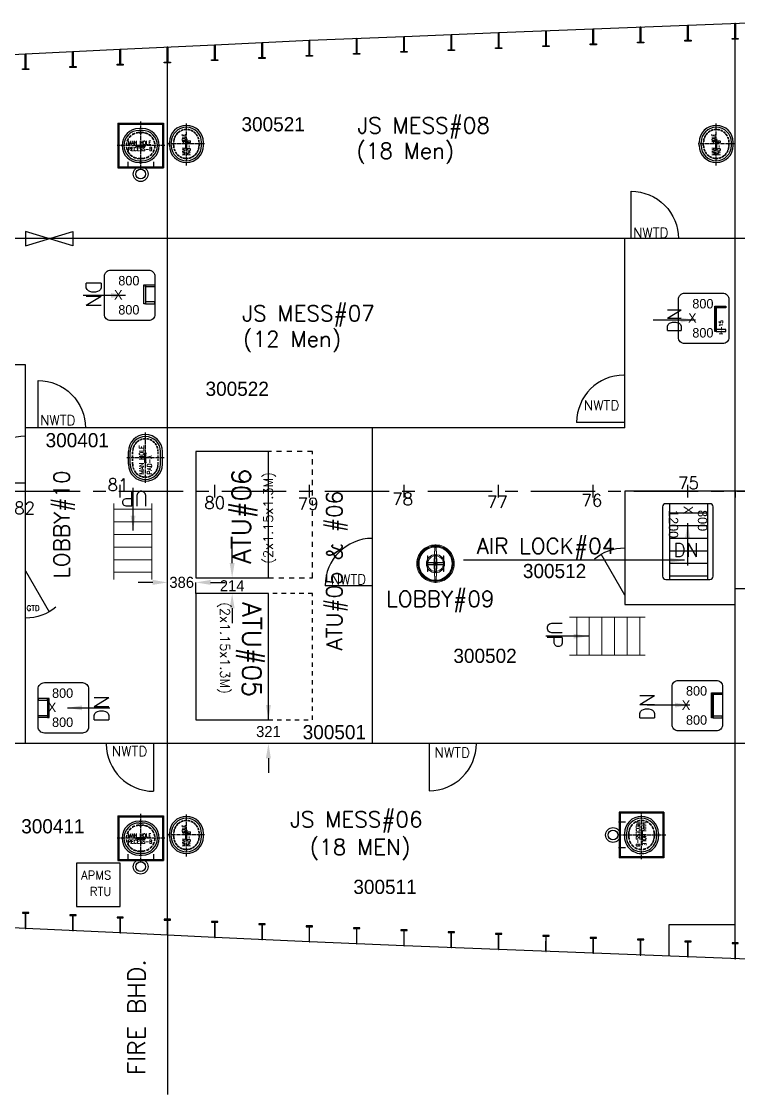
# Model space of a CAD drawing. Header units: inches. Extents: x -439515 to 171412, y -8673 to 415183.
# Drawn here: x 40280 to 50027, y 59099 to 73677 of the extents above; entities that cross this region are included whole.
import ezdxf
from ezdxf.enums import TextEntityAlignment as Align

# ---------------------------------------------------------------- set-up
doc = ezdxf.new("R2010")
doc.units = ezdxf.units.IN
doc.header["$LTSCALE"] = 700
doc.header["$MEASUREMENT"] = 0
doc.header["$PDMODE"] = 34
for name, pattern in [('CENTER', [2, 1.25, -0.25, 0.25, -0.25]), ('CENTER2', [1.125, 0.75, -0.125, 0.125, -0.125]), ('DASHED', [0.75, 0.5, -0.25]), ('DOT', [0.2, 0.1, -0.1]), ('DOTDASH1', [1600, 1000, -250, 100, -250]), ('H1', [40, 20, -20])]:
    doc.linetypes.add(name, pattern=pattern)
for name, color, linetype in [('00', 7, 'Continuous'), ('01', 7, 'Continuous'), ('3 DECK', 7, 'Continuous'), ('COMPT.NOS', 4, 'Continuous'), ('COMPTNAME', 7, 'Continuous'), ('Escape scuttle', 30, 'Continuous'), ('Escape scuttle-RefEdit0', 30, 'Continuous'), ('HATCH', 142, 'Continuous'), ('HATCHES', 7, 'Continuous'), ('Layer1', 6, 'Continuous'), ('LIGHT_BULKHEADS', 7, 'Continuous'), ('MANHOLEPLAN', 3, 'Continuous'), ('UP-DOWN', 7, 'Continuous')]:
    doc.layers.add(name, color=color, linetype=linetype)
doc.layers.add('LADDER', color=7, linetype='Continuous', lineweight=15)
doc.styles.add('ROMAN C', font='ROMANS.SHX', dxfattribs={"width": 0.9})
doc.styles.add('ROMANS', font='romans')
doc.styles.add('style1', font='romans.shx', dxfattribs={"height": 250})
doc.dimstyles.get("Standard").update_dxf_attribs({"dimtxt": 150.18, "dimasz": 200.18, "dimexe": 0.8, "dimexo": 0.625, "dimgap": 0.09, "dimtad": 0, "dimtih": 1, "dimtoh": 1, "dimdec": 0, "dimzin": 0, "dimdsep": 46, "dimtxsty": 'Standard', "dimcen": 8.09, "dimclrd": 40, "dimclre": 40, "dimadec": 0, "dimazin": 0, "dimtfac": 1, "dimtdec": 0, "dimtofl": 0, "dimtmove": 0, "dimatfit": 3, "dimfxl": 1, "dimtolj": 1, "dimtzin": 0, "dimarcsym": 0})

# ---------------------------------------------------------------- blocks, each defined once
blk = doc.blocks.new('DRN', base_point=(41665, 6815))
at = {"linetype": 'Continuous'}
blk.add_line((41160, 6825), (41160, 7825), dxfattribs=at)
blk.add_arc((41160, 6825), 1000, 0, 90, dxfattribs=at)
blk = doc.blocks.new('H 800x800')
at = {"layer": 'HATCH'}
blk.add_lwpolyline([(51335, -32897), (51935, -32897, -0.414214), (52035, -32997), (52035, -33597, -0.414214), (51935, -33697), (51335, -33697, -0.414214), (51235, -33597), (51235, -32997, -0.414214)], format="xyb", close=True, dxfattribs=at)
at = {"layer": 'HATCHES'}
for s, p in [('800', (51455, -33139)), ('  X', (51277, -33364)), ('800', (51455, -33600))]:
    blk.add_text(s, height=150, dxfattribs=at).set_placement(p)
blk = doc.blocks.new('DLW', base_point=(36724, 4033))
at = {"linetype": 'Continuous'}
blk.add_line((37224, 4033), (36358, 4533), dxfattribs=at)
blk.add_arc((37224, 4033), 1000, 140, 180, dxfattribs=at)
blk = doc.blocks.new('qwas')
at = {"color": 3, "linetype": 'H1'}
blk.add_line((-836179, 147376), (-836179, 147776), dxfattribs=at)
at = {"color": 3, "linetype": 'Continuous'}
blk.add_lwpolyline([(-836192, 147376), (-836192, 147776), (-836167, 147776), (-836167, 147376)], close=True, dxfattribs=at)
at = {"layer": '00', "color": 3}
for points in [[(-836342, 147746), (-836192, 147746), (-836192, 147776), (-836342, 147776)], [(-836342, 147406), (-836192, 147406), (-836192, 147376), (-836342, 147376)]]:
    blk.add_lwpolyline(points, close=True, dxfattribs=at)
blk = doc.blocks.new('A$C49E2739F')
at = {"layer": 'LADDER', "color": 3}
for p, q in [((112, 600), (1312, 600)), ((200, 600), (200, 0)), ((400, 600), (400, 0)), ((600, 600), (600, 0)), ((800, 600), (800, 0)), ((1000, 600), (1000, 0)), ((1200, 600), (1200, 0)), ((112, 0), (1312, 0))]:
    blk.add_line(p, q, dxfattribs=at)
blk = doc.blocks.new('fghghj')
at = {"color": 3, "linetype": 'Continuous'}
blk.add_lwpolyline([(318315, -37952), (318615, -37952), (318615, -37927), (318315, -37927)], close=True, dxfattribs=at)
at = {"layer": '00', "color": 3}
for points in [[(318345, -38102), (318345, -37952), (318315, -37952), (318315, -38102)], [(318585, -38102), (318585, -37952), (318615, -37952), (318615, -38102)]]:
    blk.add_lwpolyline(points, close=True, dxfattribs=at)
at = {"layer": '01', "color": 4, "linetype": 'ByBlock'}
blk.add_line((318615, -37927), (318615, -37927), dxfattribs=at)
blk.add_line((318615, -37927), (318615, -37927), dxfattribs=at)
blk = doc.blocks.new('ATU05')
at = {"layer": '01', "color": 3, "linetype": 'ByBlock'}
blk.add_lwpolyline([(102356, 92966), (104356, 92966), (104356, 94116), (102356, 94116)], close=True, dxfattribs=at)
at = {"layer": '01', "color": 4, "linetype": 'DOT'}
blk.add_lwpolyline([(102356, 92966), (102356, 92266), (104356, 92266), (104356, 92966)], dxfattribs=at)
at = {"insert": (104219, 93078), "char_height": 400, "width": 1855.09, "attachment_point": 1, "rotation": 180, "style": 'ROMANS'}
blk.add_mtext('{\\H0.75x;ATU#05\\P\\H0.5x;(2x1.15x1.3M)\\P }', dxfattribs=at)
blk = doc.blocks.new('*D232')
at = {"layer": '01', "color": 40, "linetype": 'ByBlock', "lineweight": -2, "transparency": 16777216}
for p, q in [((43144, 66319), (43144, 66519)), ((43144, 66118), (43144, 66118)), ((43143, 65904), (43143, 65904)), ((43144, 65704), (43144, 65504))]:
    blk.add_line(p, q, dxfattribs=at)
at = {"layer": '01', "color": 40, "linetype": 'ByBlock', "transparency": 16777216}
for points in [[(43110, 66319), (43177, 66319), (43144, 66118)], [(43110, 65704), (43177, 65704), (43144, 65904)]]:
    blk.add_solid(points, dxfattribs=at)
at = {"layer": 'Defpoints', "color": 0, "linetype": 'ByBlock', "transparency": 16777216}
for p in [(43144, 66118), (43144, 66118), (43144, 65904)]:
    blk.add_point(p, dxfattribs=at)
at = {"layer": '01', "color": 0, "linetype": 'ByBlock', "transparency": 16777216, "insert": (43144, 66011), "char_height": 150.2, "attachment_point": 5}
blk.add_mtext('\\A1;214', dxfattribs=at)
blk = doc.blocks.new('*D233')
at = {"layer": '01', "color": 40, "linetype": 'ByBlock', "lineweight": -2, "transparency": 16777216}
for p, q in [((42065, 66056), (41865, 66056)), ((42265, 65905), (42265, 66057)), ((42651, 65905), (42651, 66057)), ((42851, 66056), (43051, 66056))]:
    blk.add_line(p, q, dxfattribs=at)
at = {"layer": '01', "color": 40, "linetype": 'ByBlock', "transparency": 16777216}
for points in [[(42065, 66090), (42065, 66023), (42265, 66056)], [(42851, 66090), (42851, 66023), (42651, 66056)]]:
    blk.add_solid(points, dxfattribs=at)
at = {"layer": 'Defpoints', "color": 0, "linetype": 'ByBlock', "transparency": 16777216}
for p in [(42265, 66056), (42265, 65904), (42651, 65904)]:
    blk.add_point(p, dxfattribs=at)
at = {"layer": '01', "color": 0, "linetype": 'ByBlock', "transparency": 16777216, "insert": (42458, 66056), "char_height": 150.2, "attachment_point": 5}
blk.add_mtext('\\A1;386', dxfattribs=at)
blk = doc.blocks.new('*D234')
at = {"layer": '01', "color": 40, "linetype": 'ByBlock', "lineweight": -2, "transparency": 16777216}
for p, q in [((43637, 64390), (43637, 64590)), ((43637, 64189), (43637, 64189)), ((43637, 63868), (43637, 63868)), ((43637, 63668), (43637, 63467))]:
    blk.add_line(p, q, dxfattribs=at)
at = {"layer": '01', "color": 40, "linetype": 'ByBlock', "transparency": 16777216}
for points in [[(43603, 64390), (43670, 64390), (43637, 64189)], [(43603, 63668), (43670, 63668), (43637, 63868)]]:
    blk.add_solid(points, dxfattribs=at)
at = {"layer": 'Defpoints', "color": 0, "linetype": 'ByBlock', "transparency": 16777216}
for p in [(43637, 64189), (43637, 63868), (43637, 63868)]:
    blk.add_point(p, dxfattribs=at)
at = {"layer": '01', "color": 0, "linetype": 'ByBlock', "transparency": 16777216, "insert": (43637, 64029), "char_height": 150.2, "attachment_point": 5}
blk.add_mtext('\\A1;321', dxfattribs=at)
blk = doc.blocks.new('DLN', base_point=(36758, 6815))
at = {"linetype": 'Continuous'}
blk.add_lwpolyline([(37258, 6815), (37258, 7815, 0.414214), (36258, 6815)], format="xyb", dxfattribs=at)
blk = doc.blocks.new('A1M', base_point=(36991, 2400))
at = {"linetype": 'Continuous'}
for p, q in [((37491, 2550), (36491, 2250)), ((36491, 2550), (37491, 2250)), ((36491, 2250), (36491, 2550)), ((37491, 2250), (37491, 2550))]:
    blk.add_line(p, q, dxfattribs=at)
blk = doc.blocks.new('HING')
at = {"layer": 'MANHOLEPLAN'}
for p, q in [((-205, -49), (-205, 61)), ((205, -49), (205, 61))]:
    blk.add_line(p, q, dxfattribs=at)
for radius in [118, 77.9]:
    blk.add_circle((0, 147), radius, dxfattribs=at)
blk = doc.blocks.new('manholerecesstype450x400')
at = {"layer": 'MANHOLEPLAN', "ltscale": 0.13}
for p, q in [((-363, 353), (-363, -353)), ((-363, 353), (363, 353)), ((-353, 343), (-353, -343)), ((-353, 343), (353, 343)), ((353, 343), (353, -343)), ((363, 353), (363, -353)), ((-353, 338), (353, 338)), ((-348, 338), (-348, -338)), ((-25, 240), (25, 240)), ((348, 338), (348, -338)), ((-353, -338), (353, -338)), ((-25, -240), (25, -240)), ((-363, -353), (363, -353)), ((-353, -343), (353, -343))]:
    blk.add_line(p, q, dxfattribs=at)
at = {"layer": 'MANHOLEPLAN', "linetype": 'CENTER2', "ltscale": 0.1}
for p, q in [((0, -370), (0, 383)), ((385, 0), (-374, 0))]:
    blk.add_line(p, q, dxfattribs=at)
at = {"layer": 'MANHOLEPLAN'}
for p, q in [((-25, 270), (25, 270)), ((-73, 8), (73, 8)), ((-73, -8), (73, -8)), ((-25, -270), (25, -270))]:
    blk.add_line(p, q, dxfattribs=at)
at = {"layer": 'MANHOLEPLAN', "linetype": 'DASHED', "ltscale": 0.13}
for p, q in [((-25, 205), (25, 205)), ((-25, 200), (25, 200)), ((-25, -200), (25, -200)), ((-25, -205), (25, -205))]:
    blk.add_line(p, q, dxfattribs=at)
at = {"layer": 'MANHOLEPLAN'}
for centre in [(-73, 0), (73, 0)]:
    blk.add_circle(centre, 8, dxfattribs=at)
at = {"layer": 'MANHOLEPLAN', "ltscale": 0.13}
for centre, radius, start, end in [((-25, 0), 270, 90, 270), ((-25, 0), 240, 90, 270), ((25, 0), 270, 270, 90), ((25, 0), 240, 270, 90)]:
    blk.add_arc(centre, radius, start, end, dxfattribs=at)
at = {"layer": 'MANHOLEPLAN', "linetype": 'DASHED', "ltscale": 0.13}
for centre, radius, start, end in [((-25, 0), 205, 90, 270), ((-25, 0), 200, 90, 270), ((25, 0), 205, 270, 90), ((25, 0), 200, 270, 90)]:
    blk.add_arc(centre, radius, start, end, dxfattribs=at)
at = {"layer": 'Layer1', "rotation": 180}
blk.add_blockref('HING', (0, -305), dxfattribs=at)
at = {"layer": 'MANHOLEPLAN', "insert": (-203, 74), "char_height": 60, "width": 626.17, "attachment_point": 1, "style": 'ROMAN C'}
blk.add_mtext('MAN HOLE RECESS-B', dxfattribs=at)
blk = doc.blocks.new('manholepadtype600x400')
for p, q in [((-100, 270), (100, 270)), ((-100, 240), (100, 240)), ((-73, 8), (73, 8)), ((-73, -8), (73, -8)), ((-100, -240), (100, -240)), ((-100, -270), (100, -270))]:
    blk.add_line(p, q)
at = {"linetype": 'DASHED', "ltscale": 0.1}
for p, q in [((-100, 205), (100, 205)), ((-100, 200), (100, 200)), ((-100, -200), (100, -200)), ((-100, -205), (100, -205))]:
    blk.add_line(p, q, dxfattribs=at)
at = {"linetype": 'CENTER2', "ltscale": 0.1}
for p, q in [((0, -297), (0, 294)), ((-394, 0), (404, 0))]:
    blk.add_line(p, q, dxfattribs=at)
for centre in [(-73, 0), (73, 0)]:
    blk.add_circle(centre, 8)
for centre, radius, start, end in [((-100, 0), 270, 90, 270), ((-100, 0), 240, 90, 270), ((100, 0), 270, 270, 90), ((100, 0), 240, 270, 90)]:
    blk.add_arc(centre, radius, start, end)
at = {"linetype": 'DASHED', "ltscale": 0.1}
for centre, radius, start, end in [((-100, 0), 205, 90, 270), ((-100, 0), 200, 90, 270), ((100, 0), 205, 270, 90), ((100, 0), 200, 270, 90)]:
    blk.add_arc(centre, radius, start, end, dxfattribs=at)
at = {"insert": (-262, 98), "char_height": 75, "width": 617.44, "attachment_point": 1, "style": 'ROMAN C'}
blk.add_mtext('MAN HOLE PAD-A', dxfattribs=at)
blk = doc.blocks.new('MANHOLEPADB')
for p, q in [((-25, 270), (25, 270)), ((-25, 240), (25, 240)), ((-73, 8), (73, 8)), ((-73, -8), (73, -8)), ((-25, -240), (25, -240)), ((-25, -270), (25, -270))]:
    blk.add_line(p, q)
at = {"linetype": 'DASHED', "ltscale": 0.1}
for p, q in [((-25, 205), (25, 205)), ((-25, 200), (25, 200)), ((-25, -200), (25, -200)), ((-25, -205), (25, -205))]:
    blk.add_line(p, q, dxfattribs=at)
at = {"linetype": 'CENTER2', "ltscale": 0.1}
for p, q in [((0, -288), (0, 289)), ((-339, 0), (323, 0))]:
    blk.add_line(p, q, dxfattribs=at)
for centre in [(-73, 0), (73, 0)]:
    blk.add_circle(centre, 8)
for centre, radius, start, end in [((-25, 0), 270, 90, 270), ((-25, 0), 240, 90, 270), ((25, 0), 270, 270, 90), ((25, 0), 240, 270, 90)]:
    blk.add_arc(centre, radius, start, end)
at = {"linetype": 'DASHED', "ltscale": 0.1}
for centre, radius, start, end in [((-25, 0), 205, 90, 270), ((-25, 0), 200, 90, 270), ((25, 0), 205, 270, 90), ((25, 0), 200, 270, 90)]:
    blk.add_arc(centre, radius, start, end, dxfattribs=at)
at = {"insert": (-181, 68), "char_height": 50, "width": 486.8, "attachment_point": 1, "style": 'ROMAN C'}
blk.add_mtext('MAN  HOLE PAD- B', dxfattribs=at)
blk = doc.blocks.new('A$C1959151D')
at = {"layer": 'Escape scuttle-RefEdit0', "color": 3, "lineweight": 0}
for p, q in [((285, 554), (285, 559)), ((309, 559), (285, 559)), ((309, 554), (309, 559)), ((297, 421), (297, 441)), ((297, 441), (297, 421)), ((308, 423), (310, 322)), ((153, 297), (173, 297)), ((173, 297), (153, 297)), ((171, 308), (272, 310)), ((272, 310), (272, 284)), ((317, 317), (277, 317)), ((277, 277), (317, 277)), ((310, 322), (284, 322)), ((286, 171), (284, 272)), ((284, 272), (310, 272)), ((285, 309), (285, 285)), ((286, 309), (285, 309)), ((285, 285), (286, 285)), ((309, 278), (285, 278)), ((285, 272), (285, 278)), ((285, 272), (309, 272)), ((286, 309), (286, 285)), ((291, 309), (286, 309)), ((286, 285), (291, 285)), ((303, 321), (291, 321)), ((291, 278), (291, 321)), ((291, 309), (291, 285)), ((297, 309), (291, 309)), ((291, 285), (297, 285)), ((291, 278), (303, 278)), ((297, 309), (297, 285)), ((303, 309), (297, 309)), ((297, 285), (303, 285)), ((297, 173), (297, 153)), ((297, 153), (297, 173)), ((303, 278), (303, 321)), ((303, 285), (303, 309)), ((308, 309), (303, 309)), ((303, 285), (308, 285)), ((308, 285), (308, 309)), ((309, 309), (308, 309)), ((308, 285), (309, 285)), ((309, 285), (309, 309)), ((309, 285), (309, 309)), ((309, 272), (309, 278)), ((322, 284), (322, 310)), ((423, 286), (322, 284)), ((421, 297), (441, 297)), ((441, 297), (421, 297)), ((285, 40), (285, 35)), ((285, 35), (309, 35)), ((297, 0), (297, 35)), ((297, 0), (297, 35)), ((297, 16), (297, 22)), ((297, 16), (297, 22)), ((297, 0), (297, 15)), ((297, 0), (297, 15)), ((309, 40), (309, 35))]:
    blk.add_line(p, q, dxfattribs=at)
for points in [[(231, 7), (199, 17), (168, 29), (139, 46), (112, 65), (87, 87), (65, 112), (46, 139), (29, 168), (17, 199), (7, 231), (2, 264), (0, 297), (2, 330), (7, 363), (17, 395), (29, 426), (46, 455), (65, 482), (87, 507), (112, 529), (139, 548), (168, 565), (199, 577), (231, 587)], [(231, 7), (199, 17), (168, 29), (139, 46), (112, 65), (87, 87), (65, 112), (46, 139), (29, 168), (17, 199), (7, 231), (2, 264), (0, 297), (2, 330), (7, 363), (17, 395), (29, 426), (46, 455), (65, 482), (87, 507), (112, 529), (139, 548), (168, 565), (199, 577), (231, 587)], [(360, 572), (329, 577), (297, 579), (265, 577), (234, 572), (204, 563), (175, 551), (147, 536), (121, 518), (97, 497), (76, 473), (58, 447), (43, 419), (31, 390), (22, 360), (17, 329), (15, 297), (17, 265), (22, 234), (31, 204), (43, 175), (58, 147), (76, 121), (97, 97), (121, 76), (147, 58), (175, 43), (204, 31), (234, 22), (265, 17), (297, 15), (297, 0), (264, 2), (231, 7)], [(235, 23), (204, 32), (175, 44), (148, 59), (122, 78), (99, 99), (78, 122), (59, 148), (44, 175), (32, 204), (23, 235), (18, 266), (16, 297), (18, 328), (23, 359), (32, 390), (44, 419), (59, 446), (78, 472), (99, 495), (122, 516), (148, 535), (175, 550), (204, 562), (235, 571)], [(358, 565), (328, 570), (297, 572), (266, 570), (236, 565), (206, 556), (178, 545), (151, 530), (126, 512), (103, 491), (82, 468), (64, 443), (49, 416), (38, 388), (29, 358), (24, 328), (22, 297), (24, 266), (29, 236), (38, 206), (49, 178), (64, 151), (82, 126), (103, 103), (126, 82), (151, 64), (178, 49), (206, 38), (236, 29), (266, 24), (297, 22), (297, 16), (266, 18), (235, 23)], [(360, 552), (329, 557), (297, 559), (265, 557), (234, 552), (204, 542), (175, 529), (148, 513), (123, 493), (101, 471), (81, 446), (65, 419), (52, 390), (42, 360), (37, 329), (35, 297), (37, 265), (42, 234), (52, 204), (65, 175), (81, 148), (101, 123), (123, 101), (148, 81), (175, 65), (204, 52), (234, 42), (265, 37), (297, 35), (297, 0), (264, 2), (231, 7)], [(231, 587), (264, 592), (297, 594), (330, 592), (363, 587), (395, 577), (426, 565), (455, 548), (482, 529), (507, 507), (529, 482), (548, 455), (565, 426), (577, 395), (587, 363), (592, 330), (594, 297), (592, 264), (587, 231), (577, 199), (565, 168), (548, 139), (529, 112), (507, 87), (482, 65), (455, 46), (426, 29), (395, 17), (363, 7), (330, 2), (297, 0)], [(231, 587), (264, 592), (297, 594), (330, 592), (363, 587), (395, 577), (426, 565), (455, 548), (482, 529), (507, 507), (529, 482), (548, 455), (565, 426), (577, 395), (587, 363), (592, 330), (594, 297), (592, 264), (587, 231), (577, 199), (565, 168), (548, 139), (529, 112), (507, 87), (482, 65), (455, 46), (426, 29), (395, 17), (363, 7), (330, 2), (297, 0)], [(235, 571), (266, 576), (297, 578), (328, 576), (359, 571), (390, 562), (419, 550), (446, 535), (472, 516), (495, 495), (516, 472), (535, 446), (550, 419), (562, 390), (571, 359), (576, 328), (578, 297), (576, 266), (571, 235), (562, 204), (550, 175), (535, 148), (516, 122), (495, 99), (472, 78), (446, 59), (419, 44), (390, 32), (359, 23), (328, 18), (297, 16)], [(285, 559), (277, 322), (277, 317)], [(277, 317), (285, 554), (309, 554), (317, 317)], [(285, 594), (285, 554), (309, 554), (309, 594), (285, 594)], [(317, 317), (317, 322), (309, 559)], [(358, 29), (388, 38), (416, 49), (443, 64), (468, 82), (491, 103), (512, 126), (530, 151), (545, 178), (556, 206), (565, 236), (570, 266), (572, 297), (570, 328), (565, 358), (556, 388), (545, 416), (530, 443), (512, 468), (491, 491), (468, 512), (443, 530), (416, 545), (388, 556), (358, 565)], [(360, 22), (390, 31), (419, 43), (447, 58), (473, 76), (497, 97), (518, 121), (536, 147), (551, 175), (563, 204), (572, 234), (577, 265), (579, 297), (577, 329), (572, 360), (563, 390), (551, 419), (536, 447), (518, 473), (497, 497), (473, 518), (447, 536), (419, 551), (390, 563), (360, 572)], [(360, 42), (390, 52), (419, 65), (446, 81), (471, 101), (493, 123), (513, 148), (529, 175), (542, 204), (552, 234), (557, 265), (559, 297), (557, 329), (552, 360), (542, 390), (529, 419), (513, 446), (493, 471), (471, 493), (446, 513), (419, 529), (390, 542), (360, 552)], [(167, 421), (167, 173), (173, 173), (173, 421), (167, 421)], [(284, 322), (286, 423), (308, 423)], [(421, 421), (421, 173), (427, 173), (427, 421), (421, 421)], [(272, 284), (171, 286), (171, 308)], [(173, 316), (173, 310), (421, 310), (421, 316), (173, 316)], [(173, 284), (173, 278), (421, 278), (421, 284), (173, 284)], [(272, 284), (274, 284), (274, 310), (272, 310)], [(277, 277), (277, 272), (285, 35)], [(317, 277), (309, 40), (285, 40), (277, 277)], [(284, 322), (284, 320), (310, 320), (310, 322)], [(310, 272), (310, 274), (284, 274), (284, 272)], [(310, 272), (308, 171), (286, 171)], [(309, 35), (317, 272), (317, 277)], [(322, 310), (320, 310), (320, 284), (322, 284)], [(322, 310), (423, 308), (423, 286)], [(285, 40), (285, 0), (309, 0), (309, 40), (285, 40)], [(297, 35), (329, 37), (360, 42)], [(297, 22), (328, 24), (358, 29)], [(297, 15), (329, 17), (360, 22)]]:
    blk.add_lwpolyline(points, dxfattribs=at)
for points in [[(297, 22, 0.999999), (297, 572, 0.999999), (297, 22, 0.999999)], [(297, 272, 1), (297, 322, 1), (297, 272, 1)], [(297, 272, 1), (297, 322, 1), (297, 272, 1)], [(297, 272, 1), (297, 322, 1), (297, 272, 1)], [(297, 285, 1), (297, 309, 1), (297, 285, 1)]]:
    blk.add_lwpolyline(points, format="xyb", dxfattribs=at)
for radius, start, end in [(144, 90, 180.0001), (124, 90, 180), (144, 359.9999, 90), (124, 0, 90), (144, 179.9999, 270), (124, 180, 270), (144, 270, 0.0001), (124, 270, 0)]:
    blk.add_arc((297, 297), radius, start, end, dxfattribs=at)

msp = doc.modelspace()

# ---------------------------------------------------------------- linework, layer by layer
at = {"color": 7}
for p, q in [((49981.3, 60942.5), (49981.3, 73652.2)), ((58340.7, 70726.8), (15991.2, 70726.8)), ((48480.8, 68154.7), (48480.8, 70726.8)), ((40335.8, 63867.8), (40335.8, 69012.1)), ((40335.8, 67211.6), (40335.8, 67383.1)), ((41621.8, 67211.6), (41621.8, 67383.1)), ((44194, 67211.6), (44194, 67383.1)), ((45480, 67211.6), (45480, 67383.1)), ((46766.1, 67211.6), (46766.1, 67383.1)), ((48052.2, 67211.6), (48052.2, 67383.1)), ((49338.2, 67211.6), (49338.2, 67383.1))]:
    msp.add_line(p, q, dxfattribs=at)
at = {"color": 7, "linetype": 'Continuous'}
msp.add_line((42264.9, 61263.6), (42264.9, 73331.1), dxfattribs=at)
for p, q in [((40335.8, 69012.1), (36477.6, 69012.1)), ((48480.8, 68154.7), (44194, 68154.7)), ((36477.6, 67297.3), (40335.8, 67297.3)), ((56197.2, 63867.8), (15991.2, 63867.8))]:
    msp.add_line(p, q)
at = {"color": 42}
msp.add_line((45051.3, 63867.8), (45051.3, 68154.7), dxfattribs=at)
at = {"linetype": 'DOTDASH1'}
msp.add_line((42907.9, 67211.6), (42907.9, 67383.1), dxfattribs=at)
at = {"color": 5, "linetype": 'CENTER'}
msp.add_line((13603.7, 67297.3), (147274.5, 67297.3), dxfattribs=at)
at = {"color": 3, "linetype": 'ByBlock'}
for p, q in [((49095, 66097), (49095, 67125.9)), ((49610.3, 66097), (49610.3, 67125.9)), ((49610.3, 66997.1), (49095, 66997.1)), ((49610.3, 66825.6), (49095, 66825.6)), ((49610.3, 66654.2), (49095, 66654.2)), ((49610.3, 66482.7), (49095, 66482.7)), ((49610.3, 66311.2), (49095, 66311.2)), ((49610.3, 66139.7), (49095, 66139.7))]:
    msp.add_line(p, q, dxfattribs=at)
at = {"color": 2, "linetype": 'ByBlock'}
for p, q in [((49610.3, 66482.7), (49095, 66482.7)), ((49610.3, 66311.2), (49095, 66311.2))]:
    msp.add_line(p, q, dxfattribs=at)
at = {"color": 1}
msp.add_line((50924.4, 65968.4), (49981.3, 65968.4), dxfattribs=at)
at = {"color": 1, "linetype": 'Continuous'}
for points in [[(40507.3, 68154.7), (40507.3, 68797.8, -0.4142136), (41150.3, 68154.7)], [(45820, 63867.8), (45820, 63224.8, 0.4142136), (46463, 63867.8)]]:
    msp.add_lwpolyline(points, format="xyb", dxfattribs=at)
at = {"linetype": 'Continuous'}
msp.add_lwpolyline([(40335.8, 67404.5), (39692.8, 67404.5, -0.4142135), (40335.8, 68047.6)], format="xyb", dxfattribs=at)
msp.add_lwpolyline([(41027, 61654.6), (41619.8, 61654.6), (41619.8, 62240.3), (41027, 62240.3)], close=True)
at = {"layer": '00'}
for p, q in [((42264.9, 68154.7), (40335.8, 68154.7)), ((49981.3, 67297.3), (49981.3, 67211.6)), ((55554.2, 67297.3), (49981.3, 67297.3))]:
    msp.add_line(p, q, dxfattribs=at)
at = {"layer": '00', "color": 1}
msp.add_line((44194, 68154.7), (42264.9, 68154.7), dxfattribs=at)
at = {"layer": '01', "linetype": 'ByBlock'}
for p, q in [((49338.2, 73627.3), (49338.2, 73411.3)), ((49981.3, 73652.2), (49981.3, 73526)), ((46123, 73499.6), (46123, 73283.5)), ((46766.1, 73525.3), (46766.1, 73309.3)), ((47409.1, 73551), (47409.1, 73414.7)), ((48052.2, 73576.8), (48052.2, 73440.4)), ((48695.2, 73602.1), (48695.2, 73386)), ((42264.9, 73331.1), (42264.9, 73194.8)), ((42907.9, 73361.6), (42907.9, 73225.2)), ((43550.9, 73391.6), (43550.9, 73175.5)), ((44194, 73421.6), (44194, 73409.2)), ((44837, 73447.7), (44837, 73321.5)), ((45480, 73473.9), (45480, 73257.8)), ((40335.8, 73239), (40335.8, 73022.9)), ((40978.8, 73269.8), (40978.8, 73053.8)), ((41621.8, 73300.7), (41621.8, 73164.4)), ((48480.8, 68154.7), (48180.8, 68154.7)), ((40335.8, 61355.7), (40335.8, 61571.8)), ((40978.8, 61324.9), (40978.8, 61540.9)), ((41621.8, 61294), (41621.8, 61430.3)), ((42264.9, 61263.6), (42264.9, 61399.9)), ((43550.9, 61203.1), (43550.9, 61419.2)), ((49981.3, 61402.9), (49081, 61402.9)), ((49081, 61402.9), (49081, 60977.5)), ((42907.9, 61233.1), (42907.9, 61369.5)), ((44837, 61147), (44837, 61273.2)), ((45480, 61120.8), (45480, 61336.9)), ((46123, 61095.1), (46123, 61311.2)), ((46766.1, 61069.4), (46766.1, 61285.4)), ((44194, 61173.1), (44194, 61185.5)), ((47409.1, 61043.7), (47409.1, 61180)), ((48052.2, 61017.9), (48052.2, 61154.3)), ((48695.2, 60992.6), (48695.2, 61208.7)), ((49338.2, 60967.3), (49338.2, 60979.8)), ((49981.3, 60942.5), (49981.3, 61068.7))]:
    msp.add_line(p, q, dxfattribs=at)
at = {"layer": '01', "color": 1, "linetype": 'ByBlock'}
msp.add_line((48480.8, 65754.1), (49981.3, 65754.1), dxfattribs=at)
at = {"layer": '01', "color": 4, "linetype": 'ByBlock'}
msp.add_line((42264.9, 61263.6), (42264.9, 59098.5), dxfattribs=at)
at = {"layer": '01', "color": 3, "linetype": 'ByBlock'}
msp.add_lwpolyline([(43636.7, 66119), (43636.7, 67833.7), (42650.7, 67833.7), (42650.7, 66119)], close=True, dxfattribs=at)
at = {"layer": '01', "color": 4, "linetype": 'DOT'}
msp.add_lwpolyline([(43636.7, 66119), (44236.8, 66119), (44236.8, 67833.7), (43636.7, 67833.7)], dxfattribs=at)
at = {"layer": '01', "color": 1, "linetype": 'ByBlock'}
msp.add_lwpolyline([(49981.3, 67297.3), (48480.8, 67297.3), (48480.8, 65754.1), (48480.8, 65754.1)], dxfattribs=at)
at = {"layer": '3 DECK', "color": 7}
for points in [[(31333.3, 72752.8), (32619.4, 72825.7), (33905.5, 72898.6), (35191.5, 72968), (36477.6, 73037.5), (37763.7, 73106.1), (39049.7, 73173.8), (40335.8, 73239), (41621.8, 73300.7), (42907.9, 73361.6), (44194, 73421.6), (45480, 73473.9), (46766.1, 73525.3), (48052.2, 73576.8), (49338.2, 73627.3), (50624.3, 73677.1)], [(50624.3, 60917.6), (49338.2, 60967.3), (48052.2, 61017.9), (46766.1, 61069.4), (45480, 61120.8), (44194, 61173.1), (42907.9, 61233.1), (41621.8, 61294), (40335.8, 61355.7), (39049.7, 61420.9), (37763.7, 61488.6), (36477.6, 61557.2), (35191.5, 61626.7), (33905.5, 61696.1), (32619.4, 61769), (31333.3, 61841.9)]]:
    msp.add_lwpolyline(points, dxfattribs=at)
at = {"layer": '3 DECK', "color": 4}
for points in [[(49341.6, 73627.5), (49341.6, 73421.6), (49366, 73421.6), (49381, 73421.6), (49381, 73411.3), (49365.9, 73411.3), (49295.3, 73411.3), (49295.3, 73421.6), (49334.7, 73421.6), (49334.8, 73627.2), (49341.6, 73627.5)], [(49984.7, 73652.4), (49984.7, 73446.4), (50009, 73446.4), (50024.1, 73446.4), (50024.1, 73436.2), (50008.9, 73436.2), (49938.4, 73436.2), (49938.4, 73446.4), (49977.8, 73446.4), (49977.8, 73652), (49984.7, 73652.4)], [(46126.4, 73499.8), (46126.5, 73293.8), (46150.8, 73293.8), (46165.9, 73293.8), (46165.9, 73283.5), (46150.7, 73283.5), (46080.2, 73283.5), (46080.2, 73293.8), (46119.6, 73293.8), (46119.7, 73499.4), (46126.4, 73499.8)], [(46769.4, 73525.5), (46769.5, 73319.6), (46793.8, 73319.6), (46808.9, 73319.6), (46808.9, 73309.3), (46793.7, 73309.3), (46723.2, 73309.3), (46723.2, 73319.6), (46762.6, 73319.6), (46762.7, 73525.1), (46769.4, 73525.5)], [(47412.5, 73551.2), (47412.6, 73345.3), (47436.9, 73345.3), (47452, 73345.3), (47452, 73335), (47436.8, 73335), (47366.3, 73335), (47366.3, 73345.3), (47405.7, 73345.3), (47405.7, 73550.9), (47412.5, 73551.2)], [(48055.6, 73577), (48055.6, 73371), (48079.9, 73371), (48095, 73371), (48095, 73360.7), (48079.8, 73360.7), (48009.3, 73360.7), (48009.3, 73371), (48048.7, 73371), (48048.7, 73576.6), (48055.6, 73577)], [(48698.6, 73602.2), (48698.6, 73396.3), (48723, 73396.3), (48738, 73396.3), (48738, 73386), (48722.9, 73386), (48652.3, 73386), (48652.3, 73396.3), (48691.7, 73396.3), (48691.8, 73601.9), (48698.6, 73602.2)], [(42268.3, 73331.3), (42268.3, 73125.4), (42292.7, 73125.4), (42307.7, 73125.4), (42307.7, 73115.1), (42292.6, 73115.1), (42222, 73115.1), (42222, 73125.4), (42261.4, 73125.4), (42261.4, 73330.9), (42268.3, 73331.3)], [(42911.3, 73361.8), (42911.3, 73155.8), (42935.7, 73155.8), (42950.8, 73155.8), (42950.8, 73145.5), (42935.6, 73145.5), (42865, 73145.5), (42865, 73155.8), (42904.5, 73155.8), (42904.5, 73361.4), (42911.3, 73361.8)], [(43554.3, 73391.8), (43554.4, 73185.8), (43578.7, 73185.8), (43593.8, 73185.8), (43593.8, 73175.5), (43578.6, 73175.5), (43508.1, 73175.5), (43508.1, 73185.8), (43547.5, 73185.8), (43547.5, 73391.4), (43554.3, 73391.8)], [(44197.3, 73421.8), (44197.4, 73215.8), (44221.7, 73215.8), (44236.8, 73215.8), (44236.8, 73205.5), (44221.6, 73205.5), (44151.1, 73205.5), (44151.1, 73215.8), (44190.5, 73215.8), (44190.6, 73421.4), (44197.3, 73421.8)], [(44840.4, 73447.9), (44840.4, 73242), (44864.8, 73242), (44879.9, 73242), (44879.9, 73231.7), (44864.7, 73231.7), (44794.1, 73231.7), (44794.1, 73242), (44833.6, 73242), (44833.6, 73447.5), (44840.4, 73447.9)], [(45483.4, 73474.1), (45483.5, 73268.1), (45507.8, 73268.1), (45522.9, 73268.1), (45522.9, 73257.8), (45507.7, 73257.8), (45437.2, 73257.8), (45437.2, 73268.1), (45476.6, 73268.1), (45476.6, 73473.7), (45483.4, 73474.1)], [(40339.2, 73239.1), (40339.2, 73033.2), (40363.6, 73033.2), (40378.7, 73033.2), (40378.7, 73022.9), (40363.5, 73022.9), (40292.9, 73022.9), (40292.9, 73033.2), (40332.4, 73033.2), (40332.4, 73238.8), (40339.2, 73239.1)], [(40982.2, 73270), (40982.2, 73064.1), (41006.6, 73064.1), (41021.7, 73064.1), (41021.7, 73053.8), (41006.5, 73053.8), (40935.9, 73053.8), (40935.9, 73064.1), (40975.4, 73064.1), (40975.4, 73269.6), (40982.2, 73270)], [(41625.2, 73300.9), (41625.3, 73094.9), (41649.6, 73094.9), (41664.7, 73094.9), (41664.7, 73084.6), (41649.5, 73084.6), (41579, 73084.6), (41579, 73094.9), (41618.4, 73094.9), (41618.4, 73300.5), (41625.2, 73300.9)], [(40339.2, 61355.6), (40339.2, 61561.5), (40363.6, 61561.5), (40378.7, 61561.5), (40378.7, 61571.8), (40363.5, 61571.8), (40292.9, 61571.8), (40292.9, 61561.5), (40332.4, 61561.5), (40332.4, 61355.9), (40339.2, 61355.6)], [(40982.2, 61324.7), (40982.2, 61530.6), (41006.6, 61530.6), (41021.7, 61530.6), (41021.7, 61540.9), (41006.5, 61540.9), (40935.9, 61540.9), (40935.9, 61530.6), (40975.4, 61530.6), (40975.4, 61325.1), (40982.2, 61324.7)], [(41625.2, 61293.8), (41625.3, 61499.8), (41649.6, 61499.8), (41664.7, 61499.8), (41664.7, 61510.1), (41649.5, 61510.1), (41579, 61510.1), (41579, 61499.8), (41618.4, 61499.8), (41618.4, 61294.2), (41625.2, 61293.8)], [(42268.3, 61263.4), (42268.3, 61469.3), (42292.7, 61469.3), (42307.7, 61469.3), (42307.7, 61479.6), (42292.6, 61479.6), (42222, 61479.6), (42222, 61469.3), (42261.4, 61469.3), (42261.4, 61263.8), (42268.3, 61263.4)], [(42911.3, 61232.9), (42911.3, 61438.9), (42935.7, 61438.9), (42950.8, 61438.9), (42950.8, 61449.2), (42935.6, 61449.2), (42865, 61449.2), (42865, 61438.9), (42904.5, 61438.9), (42904.5, 61233.3), (42911.3, 61232.9)], [(43554.3, 61202.9), (43554.4, 61408.9), (43578.7, 61408.9), (43593.8, 61408.9), (43593.8, 61419.2), (43578.6, 61419.2), (43508.1, 61419.2), (43508.1, 61408.9), (43547.5, 61408.9), (43547.5, 61203.3), (43554.3, 61202.9)], [(44197.3, 61172.9), (44197.4, 61378.9), (44221.7, 61378.9), (44236.8, 61378.9), (44236.8, 61389.2), (44221.6, 61389.2), (44151.1, 61389.2), (44151.1, 61378.9), (44190.5, 61378.9), (44190.6, 61173.3), (44197.3, 61172.9)], [(44840.4, 61146.8), (44840.4, 61352.7), (44864.8, 61352.7), (44879.9, 61352.7), (44879.9, 61363), (44864.7, 61363), (44794.1, 61363), (44794.1, 61352.7), (44833.6, 61352.7), (44833.6, 61147.2), (44840.4, 61146.8)], [(45483.4, 61120.6), (45483.5, 61326.6), (45507.8, 61326.6), (45522.9, 61326.6), (45522.9, 61336.9), (45507.7, 61336.9), (45437.2, 61336.9), (45437.2, 61326.6), (45476.6, 61326.6), (45476.6, 61121), (45483.4, 61120.6)], [(46126.4, 61094.9), (46126.5, 61300.9), (46150.8, 61300.9), (46165.9, 61300.9), (46165.9, 61311.2), (46150.7, 61311.2), (46080.2, 61311.2), (46080.2, 61300.9), (46119.6, 61300.9), (46119.7, 61095.3), (46126.4, 61094.9)], [(46769.4, 61069.2), (46769.5, 61275.1), (46793.8, 61275.1), (46808.9, 61275.1), (46808.9, 61285.4), (46793.7, 61285.4), (46723.2, 61285.4), (46723.2, 61275.1), (46762.6, 61275.1), (46762.7, 61069.6), (46769.4, 61069.2)], [(47412.5, 61043.5), (47412.6, 61249.4), (47436.9, 61249.4), (47452, 61249.4), (47452, 61259.7), (47436.8, 61259.7), (47366.3, 61259.7), (47366.3, 61249.4), (47405.7, 61249.4), (47405.7, 61043.8), (47412.5, 61043.5)], [(48055.6, 61017.7), (48055.6, 61223.7), (48079.9, 61223.7), (48095, 61223.7), (48095, 61234), (48079.8, 61234), (48009.3, 61234), (48009.3, 61223.7), (48048.7, 61223.7), (48048.7, 61018.1), (48055.6, 61017.7)], [(48698.6, 60992.5), (48698.6, 61198.4), (48723, 61198.4), (48738, 61198.4), (48738, 61208.7), (48722.9, 61208.7), (48652.3, 61208.7), (48652.3, 61198.4), (48691.7, 61198.4), (48691.8, 60992.8), (48698.6, 60992.5)], [(49341.6, 60967.2), (49341.6, 61173.1), (49366, 61173.1), (49381, 61173.1), (49381, 61183.4), (49365.9, 61183.4), (49295.3, 61183.4), (49295.3, 61173.1), (49334.7, 61173.1), (49334.8, 60967.5), (49341.6, 60967.2)], [(49984.7, 60942.3), (49984.7, 61148.3), (50009, 61148.3), (50024.1, 61148.3), (50024.1, 61158.5), (50008.9, 61158.5), (49938.4, 61158.5), (49938.4, 61148.3), (49977.8, 61148.3), (49977.8, 60942.7), (49984.7, 60942.3)]]:
    msp.add_lwpolyline(points, dxfattribs=at)
at = {"layer": 'HATCHES', "color": 1}
msp.add_lwpolyline([(49037.8, 66097), (49638, 66097, 0.4142136), (49680.9, 66139.9), (49680.9, 67083, 0.4142136), (49638, 67125.9), (49037.8, 67125.9, 0.4142136), (48995, 67083), (48995, 66139.9, 0.4142136)], format="xyb", close=True, dxfattribs=at)

# ---------------------------------------------------------------- block references
at = {"color": 7, "xscale": -0.6430312499999998, "yscale": 0.6430312499999998, "zscale": 0.6430312499999998}
msp.add_blockref('DLN', (48888.1, 70726.8), dxfattribs=at)
at = {"color": 2, "xscale": 0.6430312499999998, "yscale": 0.6430312499999998, "zscale": 0.6430312499999998, "rotation": 180}
msp.add_blockref('A1M', (40657.3, 70726.8), dxfattribs=at)
at = {"xscale": 0.8573749999999999, "yscale": 0.8573749999999999, "zscale": 0.8573749999999999}
for p in [(-2519.9, 98503.5), (5282.6, 98190.8), (-3420.2, 92900), (5196.4, 92930.5)]:
    msp.add_blockref('H 800x800', p, dxfattribs=at)
at = {"color": 5, "linetype": 'Continuous', "extrusion": (0, 0, -1), "xscale": 0.8573749999999999, "yscale": 0.8573749999999999, "zscale": -0.8573749999999999, "rotation": 270}
msp.add_blockref('fghghj', (-9425.7, 343014), dxfattribs=at)
for name, p, xscale, yscale, zscale, rotation in [('qwas', (-667205.8, 196166.5), 0.8573749999999999, 0.8573749999999999, 0.8573749999999999, 180), ('DRN', (48475.6, 68554.4), 0.6430312499876634, 0.6430312499999998, 0.6430312499999998, 90.00705767539733), ('DRN', (45057.5, 66336.5), 0.6430312499876634, 0.6430312499999998, 0.6430312499999998, 90.00705767539733), ('qwas', (-667248.7, 190914.7), 0.8573749999999999, 0.8573749999999999, 0.8573749999999999, 180)]:
    msp.add_blockref(name, p, dxfattribs=dict(xscale=xscale, yscale=yscale, zscale=zscale, rotation=rotation))
at = {"color": 7, "yscale": 0.6430312499999998, "zscale": 0.6430312499999998}
for name, p, xscale, rotation in [('DLW', (48480.8, 66204.2), -0.6430312499999998, 90.00000000000271), ('DLW', (40335.8, 65892.6), -0.6430312499999998, 270), ('DRN', (41751.8, 63867.8), 0.6430312499999998, 180)]:
    msp.add_blockref(name, p, dxfattribs=dict(at, xscale=xscale, rotation=rotation))
at = {"color": 5, "linetype": 'Continuous', "xscale": 0.8573749999999999, "yscale": 0.8573749999999999, "zscale": 0.8573749999999999, "rotation": 270}
msp.add_blockref('fghghj', (73175, 337395.5), dxfattribs=at)
at = {"layer": '01', "color": 4, "linetype": 'ByBlock', "xscale": 0.8573749999999999, "yscale": 0.8573749999999999, "zscale": 0.8573749999999999, "rotation": 90}
msp.add_blockref('ATU05', (123343.3, -23567.9), dxfattribs=at)
at = {"layer": 'Escape scuttle', "linetype": 'Continuous', "ltscale": 0.2, "xscale": 0.8573749999999999, "yscale": 0.8573749999999999, "zscale": 0.8573749999999999}
msp.add_blockref('A$C1959151D', (45654, 66056.7), dxfattribs=at)
at = {"layer": 'LIGHT_BULKHEADS', "color": 3, "extrusion": (0, 0, -1), "xscale": 0.8573749999999999, "yscale": 0.8573749999999999, "zscale": -0.8573749999999999, "rotation": 270}
msp.add_blockref('A$C49E2739F', (-42050.4, 67222), dxfattribs=at)
at = {"layer": 'LIGHT_BULKHEADS', "color": 3, "extrusion": (0, 0, -1), "xscale": 0.8573749999999999, "yscale": 0.8573749999999999, "zscale": -0.8573749999999999}
msp.add_blockref('A$C49E2739F', (-48855.6, 65068.3), dxfattribs=at)
at = {"layer": 'MANHOLEPLAN', "xscale": 0.8573749999999999, "yscale": 0.8573749999999999, "zscale": 0.8573749999999999}
for p in [(41900.5, 71991.5), (41900.5, 62581.5)]:
    msp.add_blockref('manholerecesstype450x400', p, dxfattribs=at)
for name, p, rotation in [('MANHOLEPADB', (42522.1, 72012.9), 90), ('MANHOLEPADB', (49724, 72012.9), 90), ('manholepadtype600x400', (41964.8, 67747.2), 90), ('MANHOLEPADB', (42522.8, 62624.6), 90), ('manholerecesstype450x400', (48708.1, 62624.6), 270)]:
    msp.add_blockref(name, p, dxfattribs=dict(at, rotation=rotation))

# ---------------------------------------------------------------- texts
at = {"color": 7, "style": 'ROMANS'}
for s, height, p in [('NWTD', 135.47, (48592.7, 70738.8, 0)), ('NWTD', 135.47, (47925, 68394, 0)), ('NWTD', 135.47, (40532.6, 68190.7, 0)), ('NWTD', 135.47, (44483.4, 66029.6, 0)), ('GTD', 71.12, (40349.5, 65671.5)), ('NWTD', 135.47, (41509, 63694.7, 0)), ('NWTD', 135.47, (45895.1, 63676.7, 0))]:
    msp.add_text(s, height=height, dxfattribs=at).set_placement(p)
at = {"style": 'ROMANS'}
msp.add_text('DN', height=186.67, rotation=90, dxfattribs=at).set_placement((49246.5, 69448.1))
at = {"color": 7, "style": 'ROMANS'}
for s, p in [('81', (41592.2, 67301.4)), ('75', (49346.1, 67325)), ('80', (42907.4, 67057.5)), ('79', (44176.5, 67042.1)), ('78', (45462.5, 67107.7)), ('77', (46748.6, 67066.4)), ('76', (48032.9, 67088.5)), ('82', (40322.5, 66983.6))]:
    msp.add_text(s, height=165.04, dxfattribs=at).set_placement(p, align=Align.CENTER)
at = {"style": 'ROMANS'}
msp.add_text('DN', height=186.67, dxfattribs=at).set_placement((49140.5, 66402.5))
for s, p in [('APMS', (41501.1, 62021.4)), ('RTU', (41501.1, 61800.2))]:
    msp.add_text(s, height=115.23, dxfattribs=at).set_placement(p, align=Align.RIGHT)
at = {"color": 7, "style": 'ROMANS'}
msp.add_text('FIRE BHD.', height=235.78, rotation=90, dxfattribs=at).set_placement((41963.4, 60936.9), align=Align.RIGHT)
at = {"insert": (43139.2, 66309.6), "char_height": 342.95, "width": 1590.51, "attachment_point": 1, "rotation": 90, "style": 'ROMANS'}
msp.add_mtext('{\\H0.75x;ATU#06\\P\\H0.5x;(2x1.15x1.3M)\\P }', dxfattribs=at)
at = {"layer": 'COMPT.NOS', "color": 4, "linetype": 'ByBlock', "char_height": 192.91, "width": 1570.243, "attachment_point": 1}
for s, insert in [('300521', (43271, 72376.8)), ('300522', (42782.2, 68783.2)), ('300401', (40608, 68084.6)), ('300512', (47095.7, 66307.7)), ('300502', (46151, 65155.1)), ('300501', (44102.5, 64118.1)), ('300411', (40276.9, 62839.6)), ('300511', (44791.4, 62016.6))]:
    msp.add_mtext(s, dxfattribs=dict(at, insert=insert))
at = {"layer": 'COMPTNAME', "color": 7, "linetype": 'ByBlock', "style": 'style1'}
for s, p in [('JS MESS#08', (44846.7, 72157.2)), ('(18 Men)', (44832.4, 71812.6)), ('JS MESS#07', (43281.8, 69604.3)), ('(12 Men)', (43293.8, 69255.6))]:
    msp.add_text(s, height=214.34, dxfattribs=at).set_placement(p)
at = {"layer": 'COMPTNAME', "style": 'style1'}
for s, height, p in [('LOBBY#10', 214.34, (40934.1, 67576.5)), ('ATU#05 & #06', 214.344, (44640.4, 67299.2))]:
    msp.add_text(s, height=height, rotation=90, dxfattribs=at).set_placement(p, align=Align.RIGHT)
at = {"layer": 'COMPTNAME', "linetype": 'ByBlock', "style": 'style1'}
for s, p in [('LOBBY#09', (45238.6, 65725.3)), ('JS MESS#06', (43931.3, 62728.8)), ('(18 MEN)', (44198.8, 62354.1))]:
    msp.add_text(s, height=214.34, dxfattribs=at).set_placement(p)
at = {"layer": 'COMPTNAME', "color": 1, "insert": (47409.1, 66515.2), "char_height": 214.344, "width": 2416.164, "attachment_point": 5, "style": 'style1'}
msp.add_mtext('{\\C256;AIR LOCK#04}', dxfattribs=at)
at = {"layer": 'HATCHES'}
for s, p in [('  X', (49280.4, 67192.3)), ('1200', (49078.2, 67039.4)), ('800', (49474, 67039.4))]:
    msp.add_text(s, height=128.61, rotation=270, dxfattribs=at).set_placement(p)
at = {"layer": 'UP-DOWN', "style": 'ROMANS'}
msp.add_text('DN', height=201.59, rotation=270, dxfattribs=at).set_placement((41161.9, 70154.3))
at = {"layer": 'UP-DOWN', "color": 7, "style": 'ROMANS'}
for s, height, rotation, p in [('H-15', 50.4, 90, (49815.7, 69426.7)), ('UP', 201.59, 180, (42004.1, 67293.8)), ('UP', 201.59, 270, (47427.1, 65532.8)), ('DN', 201.59, 90, (41468.3, 64153.8)), ('DN', 201.59, 90, (48886.6, 64180.9))]:
    msp.add_text(s, height=height, rotation=rotation, dxfattribs=at).set_placement(p)

# ---------------------------------------------------------------- dimensions: what is measured, and where the dimension line sits
at = {"layer": '01', "linetype": 'ByBlock'}
for base, p1, p2, picture, middle in [((43143.7, 66118.4), (43143.7, 65904.1), (43143.7, 66118.4), '*D232', (43143.7, 66011.2)), ((43636.6772, 63867.8492), (43636.6772, 64189.3258), (43636.6772, 63867.8492), '*D234', (43636.6772, 64028.5875))]:
    dim = msp.add_linear_dim(base=base, p1=p1, p2=p2, angle=90, dimstyle='Standard', dxfattribs=at)
    dim.commit()
    dim.dimension.update_dxf_attribs({"geometry": picture, "text_midpoint": middle})
dim = msp.add_linear_dim(base=(42264.9, 66056.5), p1=(42650.7, 65904.1), p2=(42264.9, 65904.1), dimstyle='Standard', dxfattribs=at)
dim.commit()
dim.dimension.update_dxf_attribs({"geometry": '*D233', "text_midpoint": (42457.8, 66056.5), "dimtype": 160})

# ---------------------------------------------------------------- leaders
at = {"color": 3}
for points in [[(41696.3, 69955.2), (41118.7, 69955.2)], [(49442.3, 69620.1), (48864.6, 69620.1)], [(41797.1, 66761.7), (41797.1, 67339.4)], [(49334.9, 66862.9), (49334.9, 66285.2)], [(47986.1, 65325.6), (47408.5, 65325.6)], [(40904.3, 64351.7), (41482, 64351.7)], [(49364, 64389.6), (48786.4, 64389.6)]]:
    msp.add_leader(points, dimstyle='Standard', dxfattribs=at)
at = {"layer": 'COMPTNAME', "color": 1}
msp.add_leader([(49294.6, 66357.4), (46290.4, 66357.4)], dimstyle='Standard', override={"dimgap": 0.09, "dimtad": 0}, dxfattribs=at)

doc.saveas('drawing.dxf')
